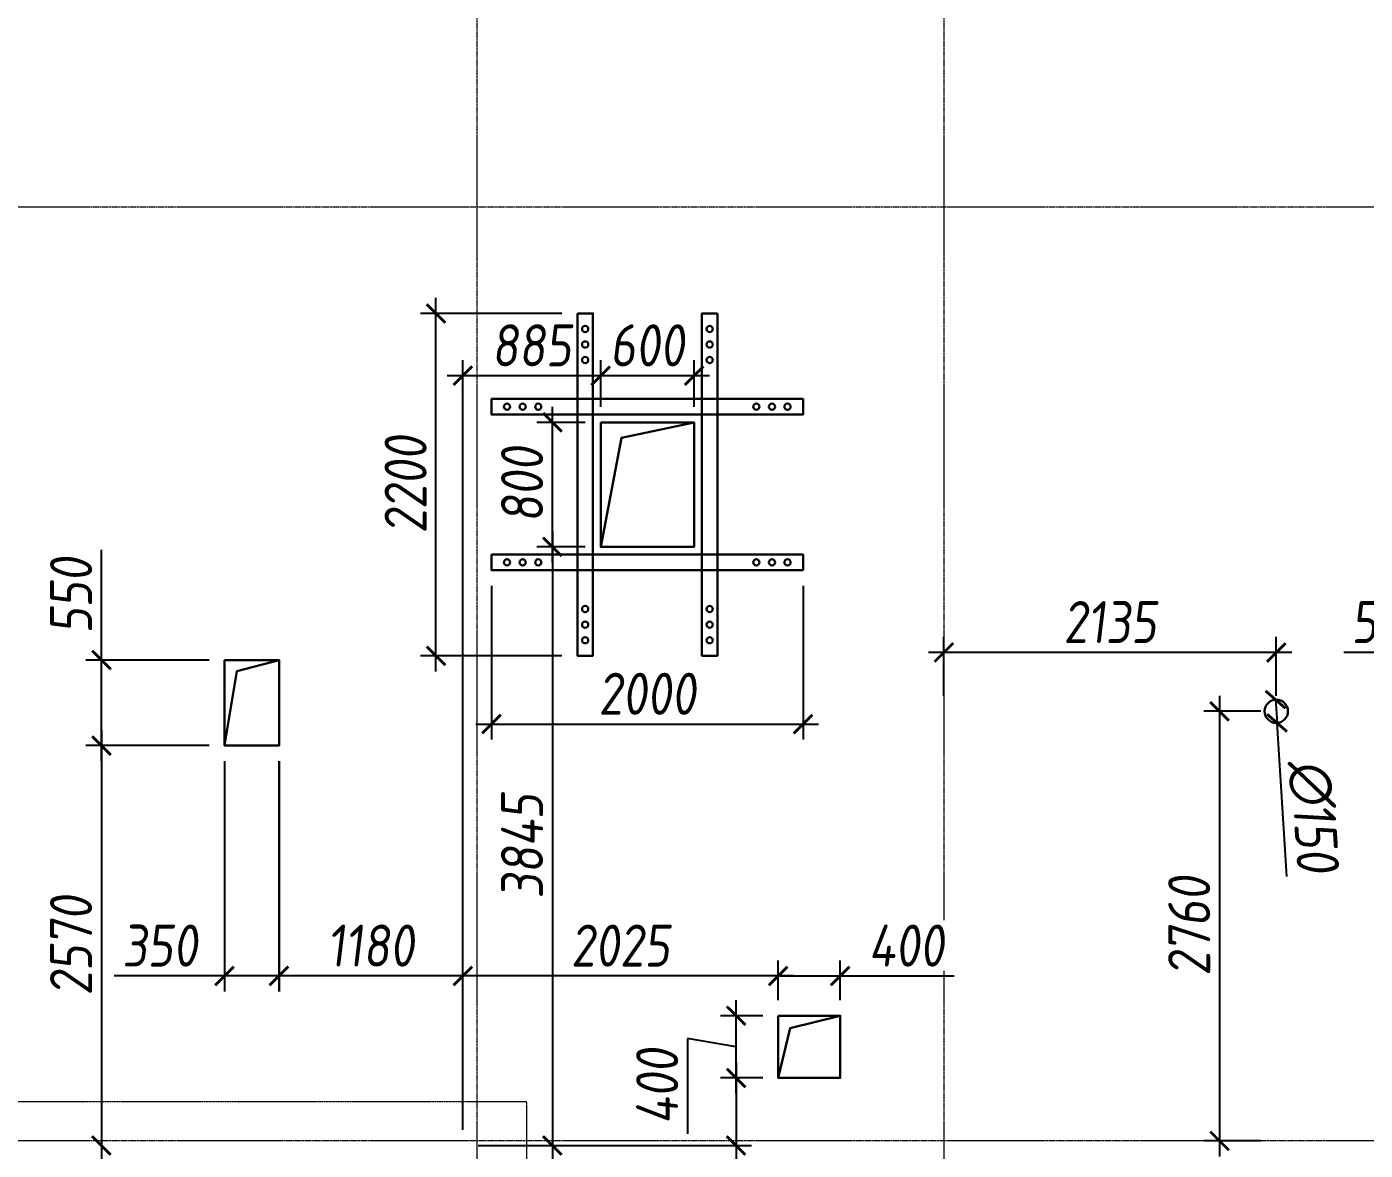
# Model space of a CAD drawing. Header units: millimetres. Extents: x -233751 to 529254, y -907864 to 285890.
# Drawn here: x 464233 to 472832, y -93459 to -86240 of the extents above; entities that cross this region are included whole.
import ezdxf

# ---------------------------------------------------------------- set-up
doc = ezdxf.new("R2010")
doc.units = ezdxf.units.MM
doc.linetypes.add('ADSK_Штриховая_ш2 п1', pattern=[3, 2, -1])
doc.linetypes.add('осевая', pattern=[2, 1.25, -0.25, 0.25, -0.25])
doc.layers.get('0').update_dxf_attribs({"lineweight": 30})
doc.layers.get('Defpoints').update_dxf_attribs({"lineweight": 0})
for name, color, linetype, lineweight in [('КР_Металл', 3, 'Continuous', 30), ('КР_Новые отверстия', 5, 'Continuous', 30), ('КР_Оси', 7, 'Continuous', 5), ('КР_Размеры отверстия', 7, 'Continuous', 5), ('КР_Размеры усиление', 1, 'Continuous', 5), ('КР_Тонкая', 250, 'Continuous', 0)]:
    doc.layers.add(name, color=color, linetype=linetype, lineweight=lineweight)
doc.styles.add('ISOCPEUR', font='isocpeur.ttf', dxfattribs={"width": 0.85, "oblique": 7})
doc.dimstyles.new('R_100', dxfattribs={"dimtxt": 270, "dimasz": 120, "dimexe": 100, "dimexo": 100, "dimgap": 60, "dimtad": 1, "dimdec": 0, "dimrnd": 5, "dimzin": 0, "dimdsep": 46, "dimtxsty": 'ISOCPEUR', "dimblk": 'ARCHTICK', "dimcen": 0, "dimdle": 100, "dimclrd": 256, "dimclre": 256, "dimclrt": 256, "dimadec": 0, "dimazin": 0, "dimtfac": 2, "dimtdec": 0, "dimtmove": 0, "dimatfit": 3, "dimfxl": 1, "dimtvp": 3, "dimtfill": 1, "dimtolj": 1, "dimtzin": 0, "dimarcsym": 0})

# ---------------------------------------------------------------- blocks, each defined once
blk = doc.blocks.new('*U1977')
at = {"color": 0, "linetype": 'ByBlock', "lineweight": -2, "ltscale": 10}
blk.add_line((0, 0), (-71486.9, 0), dxfattribs=at)
blk = doc.blocks.new('*U1978')
at = {"color": 0, "linetype": 'ByBlock', "lineweight": -2, "ltscale": 10}
blk.add_line((0, 0), (-71486.9, 0), dxfattribs=at)
blk = doc.blocks.new('*U1986')
at = {"color": 0, "linetype": 'ByBlock', "lineweight": -2, "ltscale": 10}
blk.add_line((0, 0), (0, -53277.8), dxfattribs=at)
blk = doc.blocks.new('*U1987')
at = {"color": 0, "linetype": 'ByBlock', "lineweight": -2, "ltscale": 10}
blk.add_line((0, 0), (0, -53277.8), dxfattribs=at)
blk = doc.blocks.new('_ArchTick')
at = {"color": 0, "linetype": 'ByBlock', "const_width": 0.15}
blk.add_lwpolyline([(-0.5, -0.5), (0.5, 0.5)], dxfattribs=at)
blk = doc.blocks.new('*D344')
at = {"layer": 'Defpoints', "color": 0, "transparency": 16777216}
for p in [(465503.8, -90859.6), (464712.5, -93429.3), (464712.5, -93429.3)]:
    blk.add_point(p, dxfattribs=at)
at = {"layer": 'КР_Размеры отверстия', "lineweight": -2, "transparency": 16777216}
for p, q in [((464712.5, -90759.6), (464712.5, -93529.3)), ((465403.8, -90859.6), (464612.5, -90859.6))]:
    blk.add_line(p, q, dxfattribs=at)
at = {"layer": 'КР_Размеры отверстия', "lineweight": -2, "transparency": 16777216, "xscale": 120, "yscale": 120, "zscale": 120}
for p, rotation in [((464712.5, -90859.6), 90), ((464712.5, -93429.3), 270)]:
    blk.add_blockref('_ArchTick', p, dxfattribs=dict(at, rotation=rotation))
at = {"layer": 'КР_Размеры отверстия', "lineweight": 5, "transparency": 16777216, "insert": (464517.5, -92144.5), "char_height": 270, "attachment_point": 5, "rotation": 90, "style": 'ISOCPEUR', "bg_fill": 3, "box_fill_scale": 1.1, "bg_fill_color": 256, "bg_fill_true_color": 13158600, "bg_fill_transparency": 0}
blk.add_mtext('\\A1;2570', dxfattribs=at)
blk = doc.blocks.new('*D345')
at = {"layer": 'Defpoints', "color": 0, "transparency": 16777216}
for p in [(464712.5, -90309.6), (465503.8, -90309.6), (465503.8, -90859.6)]:
    blk.add_point(p, dxfattribs=at)
at = {"layer": 'КР_Размеры отверстия', "lineweight": -2, "transparency": 16777216}
for p, q in [((464712.5, -90309.6), (464712.5, -89600.4)), ((465403.8, -90309.6), (464612.5, -90309.6)), ((464712.5, -90959.6), (464712.5, -90309.6)), ((465403.8, -90859.6), (464612.5, -90859.6))]:
    blk.add_line(p, q, dxfattribs=at)
at = {"layer": 'КР_Размеры отверстия', "lineweight": -2, "transparency": 16777216, "xscale": 120, "yscale": 120, "zscale": 120}
for p, rotation in [((464712.5, -90309.6), 90), ((464712.5, -90859.6), 270)]:
    blk.add_blockref('_ArchTick', p, dxfattribs=dict(at, rotation=rotation))
at = {"layer": 'КР_Размеры отверстия', "lineweight": 5, "transparency": 16777216, "insert": (464517.5, -89895), "char_height": 270, "attachment_point": 5, "rotation": 90, "style": 'ISOCPEUR', "bg_fill": 3, "box_fill_scale": 1.1, "bg_fill_color": 256, "bg_fill_true_color": 13158600, "bg_fill_transparency": 0}
blk.add_mtext('\\A1;550', dxfattribs=at)
blk = doc.blocks.new('*D346')
at = {"layer": 'Defpoints', "color": 0, "transparency": 16777216}
for p in [(467920.3, -89582.2), (467034.1, -93429.3), (467610.2, -93429.3)]:
    blk.add_point(p, dxfattribs=at)
at = {"layer": 'КР_Размеры отверстия', "lineweight": -2, "transparency": 16777216}
for p, q in [((467610.2, -89482.2), (467610.2, -93529.3)), ((467820.3, -89582.2), (467510.2, -89582.2)), ((467134.1, -93429.3), (467710.2, -93429.3))]:
    blk.add_line(p, q, dxfattribs=at)
at = {"layer": 'КР_Размеры отверстия', "lineweight": -2, "transparency": 16777216, "xscale": 120, "yscale": 120, "zscale": 120}
for p, rotation in [((467610.2, -89582.2), 90), ((467610.2, -93429.3), 270)]:
    blk.add_blockref('_ArchTick', p, dxfattribs=dict(at, rotation=rotation))
at = {"layer": 'КР_Размеры отверстия', "lineweight": 5, "transparency": 16777216, "insert": (467415.2, -91505.8), "char_height": 270, "attachment_point": 5, "rotation": 90, "style": 'ISOCPEUR', "bg_fill": 3, "box_fill_scale": 1.1, "bg_fill_color": 256, "bg_fill_true_color": 13158600, "bg_fill_transparency": 0}
blk.add_mtext('\\A1;3845', dxfattribs=at)
blk = doc.blocks.new('*D347')
at = {"layer": 'Defpoints', "color": 0, "transparency": 16777216}
for p in [(467610.2, -88782.2), (467920.3, -88782.2), (467920.3, -89582.2)]:
    blk.add_point(p, dxfattribs=at)
at = {"layer": 'КР_Размеры отверстия', "lineweight": -2, "transparency": 16777216}
for p, q in [((467610.2, -89682.2), (467610.2, -88682.2)), ((467820.3, -88782.2), (467510.2, -88782.2)), ((467820.3, -89582.2), (467510.2, -89582.2))]:
    blk.add_line(p, q, dxfattribs=at)
at = {"layer": 'КР_Размеры отверстия', "lineweight": -2, "transparency": 16777216, "xscale": 120, "yscale": 120, "zscale": 120}
for p, rotation in [((467610.2, -88782.2), 90), ((467610.2, -89582.2), 270)]:
    blk.add_blockref('_ArchTick', p, dxfattribs=dict(at, rotation=rotation))
at = {"layer": 'КР_Размеры отверстия', "lineweight": 5, "transparency": 16777216, "insert": (467415.2, -89182.2), "char_height": 270, "attachment_point": 5, "rotation": 90, "style": 'ISOCPEUR', "bg_fill": 3, "box_fill_scale": 1.1, "bg_fill_color": 256, "bg_fill_true_color": 13158600, "bg_fill_transparency": 0}
blk.add_mtext('\\A1;800', dxfattribs=at)
blk = doc.blocks.new('*D348')
at = {"layer": 'Defpoints', "color": 0, "transparency": 16777216}
for p in [(469061, -92995.1), (467034.1, -93429.3), (468790.1, -93429.3)]:
    blk.add_point(p, dxfattribs=at)
at = {"layer": 'КР_Размеры отверстия', "lineweight": -2, "transparency": 16777216}
for p, q in [((468790.1, -92895.1), (468790.1, -93429.3)), ((468961, -92995.1), (468690.1, -92995.1)), ((467134.1, -93429.3), (468890.1, -93429.3)), ((468790.1, -93429.3), (468790.1, -94161.5))]:
    blk.add_line(p, q, dxfattribs=at)
at = {"layer": 'КР_Размеры отверстия', "lineweight": -2, "transparency": 16777216, "xscale": 120, "yscale": 120, "zscale": 120}
for p, rotation in [((468790.1, -92995.1), 90), ((468790.1, -93429.3), 270)]:
    blk.add_blockref('_ArchTick', p, dxfattribs=dict(at, rotation=rotation))
at = {"layer": 'КР_Размеры отверстия', "lineweight": 5, "transparency": 16777216, "insert": (468595.1, -93855.4), "char_height": 270, "attachment_point": 5, "rotation": 90, "style": 'ISOCPEUR', "bg_fill": 3, "box_fill_scale": 1.1, "bg_fill_color": 256, "bg_fill_true_color": 13158600, "bg_fill_transparency": 0}
blk.add_mtext('\\A1;435', dxfattribs=at)
blk = doc.blocks.new('*D349')
at = {"layer": 'Defpoints', "color": 0, "transparency": 16777216}
for p in [(468790.1, -92595.1), (469061, -92595.1), (469061, -92995.1)]:
    blk.add_point(p, dxfattribs=at)
at = {"layer": 'КР_Размеры отверстия', "lineweight": -2, "transparency": 16777216}
for p, q in [((468790.1, -93095.1), (468790.1, -92495.1)), ((468961, -92595.1), (468690.1, -92595.1)), ((468790.1, -92795.1), (468478.2, -92742.2)), ((468478.2, -92742.2), (468478.2, -93354.4)), ((468961, -92995.1), (468690.1, -92995.1))]:
    blk.add_line(p, q, dxfattribs=at)
at = {"layer": 'КР_Размеры отверстия', "lineweight": -2, "transparency": 16777216, "xscale": 120, "yscale": 120, "zscale": 120}
for p, rotation in [((468790.1, -92595.1), 90), ((468790.1, -92995.1), 270)]:
    blk.add_blockref('_ArchTick', p, dxfattribs=dict(at, rotation=rotation))
at = {"layer": 'КР_Размеры отверстия', "lineweight": 5, "transparency": 16777216, "insert": (468283.2, -93048.3), "char_height": 270, "attachment_point": 5, "rotation": 90, "style": 'ISOCPEUR', "bg_fill": 3, "box_fill_scale": 1.1, "bg_fill_color": 256, "bg_fill_true_color": 13158600, "bg_fill_transparency": 0}
blk.add_mtext('\\A1;400', dxfattribs=at)
blk = doc.blocks.new('*D350')
at = {"layer": 'Defpoints', "color": 0, "transparency": 16777216}
for p in [(469061, -92339.5), (469061, -92595.1), (469459.2, -92595.1)]:
    blk.add_point(p, dxfattribs=at)
at = {"layer": 'КР_Размеры отверстия', "lineweight": -2, "transparency": 16777216}
for p, q in [((469061, -92495.1), (469061, -92239.5)), ((469459.2, -92495.1), (469459.2, -92239.5)), ((469061, -92339.5), (469559.2, -92339.5)), ((469459.2, -92339.5), (470191.4, -92339.5))]:
    blk.add_line(p, q, dxfattribs=at)
at = {"layer": 'КР_Размеры отверстия', "lineweight": -2, "transparency": 16777216, "xscale": 120, "yscale": 120, "zscale": 120, "rotation": 180}
blk.add_blockref('_ArchTick', (469061, -92339.5), dxfattribs=at)
at = {"layer": 'КР_Размеры отверстия', "lineweight": -2, "transparency": 16777216, "xscale": 120, "yscale": 120, "zscale": 120}
blk.add_blockref('_ArchTick', (469459.2, -92339.5), dxfattribs=at)
at = {"layer": 'КР_Размеры отверстия', "lineweight": 5, "transparency": 16777216, "insert": (469885.3, -92144.5), "char_height": 270, "attachment_point": 5, "style": 'ISOCPEUR', "bg_fill": 3, "box_fill_scale": 1.1, "bg_fill_color": 256, "bg_fill_true_color": 13158600, "bg_fill_transparency": 0}
blk.add_mtext('\\A1;400', dxfattribs=at)
blk = doc.blocks.new('*D351')
at = {"layer": 'Defpoints', "color": 0, "transparency": 16777216}
for p in [(467034.1, -92339.5), (469061, -92595.1), (467034.1, -93429.3)]:
    blk.add_point(p, dxfattribs=at)
at = {"layer": 'КР_Размеры отверстия', "lineweight": -2, "transparency": 16777216}
for p, q in [((467034.1, -93329.3), (467034.1, -92239.5)), ((469061, -92495.1), (469061, -92239.5)), ((469161, -92339.5), (466934.1, -92339.5))]:
    blk.add_line(p, q, dxfattribs=at)
at = {"layer": 'КР_Размеры отверстия', "lineweight": -2, "transparency": 16777216, "xscale": 120, "yscale": 120, "zscale": 120, "rotation": 180}
blk.add_blockref('_ArchTick', (467034.1, -92339.5), dxfattribs=at)
at = {"layer": 'КР_Размеры отверстия', "lineweight": -2, "transparency": 16777216, "xscale": 120, "yscale": 120, "zscale": 120}
blk.add_blockref('_ArchTick', (469061, -92339.5), dxfattribs=at)
at = {"layer": 'КР_Размеры отверстия', "lineweight": 5, "transparency": 16777216, "insert": (468047.6, -92144.5), "char_height": 270, "attachment_point": 5, "style": 'ISOCPEUR', "bg_fill": 3, "box_fill_scale": 1.1, "bg_fill_color": 256, "bg_fill_true_color": 13158600, "bg_fill_transparency": 0}
blk.add_mtext('\\A1;2025', dxfattribs=at)
blk = doc.blocks.new('*D352')
at = {"layer": 'Defpoints', "color": 0, "transparency": 16777216}
for p in [(465853.8, -90859.6), (465853.8, -92339.5), (467034.1, -93429.3)]:
    blk.add_point(p, dxfattribs=at)
at = {"layer": 'КР_Размеры отверстия', "lineweight": -2, "transparency": 16777216}
for p, q in [((465853.8, -90959.6), (465853.8, -92439.5)), ((467034.1, -93329.3), (467034.1, -92239.5)), ((467134.1, -92339.5), (465753.8, -92339.5))]:
    blk.add_line(p, q, dxfattribs=at)
at = {"layer": 'КР_Размеры отверстия', "lineweight": -2, "transparency": 16777216, "xscale": 120, "yscale": 120, "zscale": 120, "rotation": 180}
blk.add_blockref('_ArchTick', (465853.8, -92339.5), dxfattribs=at)
at = {"layer": 'КР_Размеры отверстия', "lineweight": -2, "transparency": 16777216, "xscale": 120, "yscale": 120, "zscale": 120}
blk.add_blockref('_ArchTick', (467034.1, -92339.5), dxfattribs=at)
at = {"layer": 'КР_Размеры отверстия', "lineweight": 5, "transparency": 16777216, "insert": (466443.9, -92144.5), "char_height": 270, "attachment_point": 5, "style": 'ISOCPEUR', "bg_fill": 3, "box_fill_scale": 1.1, "bg_fill_color": 256, "bg_fill_true_color": 13158600, "bg_fill_transparency": 0}
blk.add_mtext('\\A1;1180', dxfattribs=at)
blk = doc.blocks.new('*D353')
at = {"layer": 'Defpoints', "color": 0, "transparency": 16777216}
for p in [(465503.8, -90859.6), (465851.8, -90859.6), (465503.8, -92339.5)]:
    blk.add_point(p, dxfattribs=at)
at = {"layer": 'КР_Размеры отверстия', "lineweight": -2, "transparency": 16777216}
for p, q in [((465503.8, -90959.6), (465503.8, -92439.5)), ((465851.8, -90959.6), (465851.8, -92439.5)), ((465503.8, -92339.5), (464794.6, -92339.5)), ((465951.8, -92339.5), (465503.8, -92339.5))]:
    blk.add_line(p, q, dxfattribs=at)
at = {"layer": 'КР_Размеры отверстия', "lineweight": -2, "transparency": 16777216, "xscale": 120, "yscale": 120, "zscale": 120, "rotation": 180}
blk.add_blockref('_ArchTick', (465503.8, -92339.5), dxfattribs=at)
at = {"layer": 'КР_Размеры отверстия', "lineweight": -2, "transparency": 16777216, "xscale": 120, "yscale": 120, "zscale": 120}
blk.add_blockref('_ArchTick', (465851.8, -92339.5), dxfattribs=at)
at = {"layer": 'КР_Размеры отверстия', "lineweight": 5, "transparency": 16777216, "insert": (465089.2, -92144.5), "char_height": 270, "attachment_point": 5, "style": 'ISOCPEUR', "bg_fill": 3, "box_fill_scale": 1.1, "bg_fill_color": 256, "bg_fill_true_color": 13158600, "bg_fill_transparency": 0}
blk.add_mtext('\\A1;350', dxfattribs=at)
blk = doc.blocks.new('*D354')
at = {"layer": 'Defpoints', "color": 0, "transparency": 16777216}
for p in [(467920.3, -88782.2), (468520.3, -88782.2)]:
    blk.add_point(p, dxfattribs=at)
at = {"layer": 'КР_Размеры отверстия', "lineweight": -2, "transparency": 16777216}
for p, q in [((467920.3, -88682.2), (467920.3, -88382.6)), ((468520.3, -88682.2), (468520.3, -88382.6)), ((468620.3, -88482.6), (467820.3, -88482.6))]:
    blk.add_line(p, q, dxfattribs=at)
at = {"layer": 'КР_Размеры отверстия', "lineweight": -2, "transparency": 16777216, "xscale": 120, "yscale": 120, "zscale": 120, "rotation": 180}
blk.add_blockref('_ArchTick', (467920.3, -88482.6), dxfattribs=at)
at = {"layer": 'КР_Размеры отверстия', "lineweight": -2, "transparency": 16777216, "xscale": 120, "yscale": 120, "zscale": 120}
blk.add_blockref('_ArchTick', (468520.3, -88482.6), dxfattribs=at)
at = {"layer": 'КР_Размеры отверстия', "lineweight": 5, "transparency": 16777216, "insert": (468220.3, -88287.6), "char_height": 270, "attachment_point": 5, "style": 'ISOCPEUR', "bg_fill": 3, "box_fill_scale": 1.1, "bg_fill_color": 256, "bg_fill_true_color": 13158600, "bg_fill_transparency": 0}
blk.add_mtext('\\A1;600', dxfattribs=at)
at = {"layer": 'Defpoints', "color": 0, "transparency": 16777216}
blk.add_point((467920.3, -88482.6), dxfattribs=at)
blk = doc.blocks.new('*D355')
at = {"layer": 'Defpoints', "color": 0, "transparency": 16777216}
for p in [(467034.1, -88482.6), (467920.3, -88782.2), (467034.1, -92339.5)]:
    blk.add_point(p, dxfattribs=at)
at = {"layer": 'КР_Размеры отверстия', "lineweight": -2, "transparency": 16777216}
for p, q in [((467034.1, -92239.5), (467034.1, -88382.6)), ((467920.3, -88682.2), (467920.3, -88382.6)), ((468020.3, -88482.6), (466934.1, -88482.6))]:
    blk.add_line(p, q, dxfattribs=at)
at = {"layer": 'КР_Размеры отверстия', "lineweight": -2, "transparency": 16777216, "xscale": 120, "yscale": 120, "zscale": 120, "rotation": 180}
blk.add_blockref('_ArchTick', (467034.1, -88482.6), dxfattribs=at)
at = {"layer": 'КР_Размеры отверстия', "lineweight": -2, "transparency": 16777216, "xscale": 120, "yscale": 120, "zscale": 120}
blk.add_blockref('_ArchTick', (467920.3, -88482.6), dxfattribs=at)
at = {"layer": 'КР_Размеры отверстия', "lineweight": 5, "transparency": 16777216, "insert": (467477.2, -88287.6), "char_height": 270, "attachment_point": 5, "style": 'ISOCPEUR', "bg_fill": 3, "box_fill_scale": 1.1, "bg_fill_color": 256, "bg_fill_true_color": 13158600, "bg_fill_transparency": 0}
blk.add_mtext('\\A1;885', dxfattribs=at)
blk = doc.blocks.new('*D462')
at = {"layer": 'Defpoints', "color": 0, "transparency": 16777216}
for p in [(473403.1, -90260.6), (473403.1, -90624.7), (473952.8, -90624.7)]:
    blk.add_point(p, dxfattribs=at)
at = {"layer": 'КР_Размеры отверстия', "lineweight": -2, "transparency": 16777216}
for p, q in [((473403.1, -90524.7), (473403.1, -90160.6)), ((473952.8, -90524.7), (473952.8, -90160.6)), ((473403.1, -90260.6), (472693.8, -90260.6)), ((474052.8, -90260.6), (473403.1, -90260.6))]:
    blk.add_line(p, q, dxfattribs=at)
at = {"layer": 'КР_Размеры отверстия', "lineweight": -2, "transparency": 16777216, "xscale": 120, "yscale": 120, "zscale": 120, "rotation": 180}
blk.add_blockref('_ArchTick', (473403.1, -90260.6), dxfattribs=at)
at = {"layer": 'КР_Размеры отверстия', "lineweight": -2, "transparency": 16777216, "xscale": 120, "yscale": 120, "zscale": 120}
blk.add_blockref('_ArchTick', (473952.8, -90260.6), dxfattribs=at)
at = {"layer": 'КР_Размеры отверстия', "lineweight": 5, "transparency": 16777216, "insert": (472988.5, -90065.6), "char_height": 270, "attachment_point": 5, "style": 'ISOCPEUR', "bg_fill": 3, "box_fill_scale": 1.1, "bg_fill_color": 256, "bg_fill_true_color": 13158600, "bg_fill_transparency": 0}
blk.add_mtext('\\A1;550', dxfattribs=at)
blk = doc.blocks.new('*D465')
at = {"layer": 'Defpoints', "color": 0, "transparency": 16777216}
for p in [(470125.4, -90260.6), (470125.4, -90638.8), (472260.9, -90638.8)]:
    blk.add_point(p, dxfattribs=at)
at = {"layer": 'КР_Размеры отверстия', "lineweight": -2, "transparency": 16777216}
for p, q in [((470125.4, -90538.8), (470125.4, -90160.6)), ((472260.9, -90538.8), (472260.9, -90160.6)), ((472360.9, -90260.6), (470025.4, -90260.6))]:
    blk.add_line(p, q, dxfattribs=at)
at = {"layer": 'КР_Размеры отверстия', "lineweight": -2, "transparency": 16777216, "xscale": 120, "yscale": 120, "zscale": 120, "rotation": 180}
blk.add_blockref('_ArchTick', (470125.4, -90260.6), dxfattribs=at)
at = {"layer": 'КР_Размеры отверстия', "lineweight": -2, "transparency": 16777216, "xscale": 120, "yscale": 120, "zscale": 120}
blk.add_blockref('_ArchTick', (472260.9, -90260.6), dxfattribs=at)
at = {"layer": 'КР_Размеры отверстия', "lineweight": 5, "transparency": 16777216, "insert": (471193.2, -90065.6), "char_height": 270, "attachment_point": 5, "style": 'ISOCPEUR', "bg_fill": 3, "box_fill_scale": 1.1, "bg_fill_color": 256, "bg_fill_true_color": 13158600, "bg_fill_transparency": 0}
blk.add_mtext('\\A1;2135', dxfattribs=at)
blk = doc.blocks.new('*D466')
at = {"layer": 'Defpoints', "color": 0, "transparency": 16777216}
for p in [(472260.9, -90638.8), (471896.3, -93399.3), (472260.9, -93399.3)]:
    blk.add_point(p, dxfattribs=at)
at = {"layer": 'КР_Размеры отверстия', "lineweight": -2, "transparency": 16777216}
for p, q in [((471896.3, -90538.8), (471896.3, -93499.3)), ((472160.9, -90638.8), (471796.3, -90638.8)), ((472160.9, -93399.3), (471796.3, -93399.3))]:
    blk.add_line(p, q, dxfattribs=at)
at = {"layer": 'КР_Размеры отверстия', "lineweight": -2, "transparency": 16777216, "xscale": 120, "yscale": 120, "zscale": 120}
for p, rotation in [((471896.3, -90638.8), 90), ((471896.3, -93399.3), 270)]:
    blk.add_blockref('_ArchTick', p, dxfattribs=dict(at, rotation=rotation))
at = {"layer": 'КР_Размеры отверстия', "lineweight": 5, "transparency": 16777216, "insert": (471701.3, -92019), "char_height": 270, "attachment_point": 5, "rotation": 90, "style": 'ISOCPEUR', "bg_fill": 3, "box_fill_scale": 1.1, "bg_fill_color": 256, "bg_fill_true_color": 13158600, "bg_fill_transparency": 0}
blk.add_mtext('\\A1;2760', dxfattribs=at)
blk = doc.blocks.new('*D467')
at = {"layer": 'Defpoints', "color": 0, "transparency": 16777216}
for p in [(472256.1, -90563.9), (472265.7, -90713.6)]:
    blk.add_point(p, dxfattribs=at)
at = {"layer": 'КР_Размеры отверстия', "lineweight": -2, "transparency": 16777216}
for p in [(472256.1, -90563.9), (472329.3, -91701.4)]:
    blk.add_line(p, (472265.7, -90713.6), dxfattribs=at)
at = {"layer": 'КР_Размеры отверстия', "lineweight": -2, "transparency": 16777216, "xscale": 120, "yscale": 120, "zscale": 120}
for p, rotation in [((472256.1, -90563.9), 273.680430604769), ((472265.7, -90713.6), 93.68043060476904)]:
    blk.add_blockref('_ArchTick', p, dxfattribs=dict(at, rotation=rotation))
at = {"layer": 'КР_Размеры отверстия', "lineweight": 5, "transparency": 16777216, "insert": (472499.8, -91314.8), "char_height": 270, "attachment_point": 5, "rotation": 273.68043, "style": 'ISOCPEUR', "bg_fill": 3, "box_fill_scale": 1.1, "bg_fill_color": 256, "bg_fill_true_color": 13158600, "bg_fill_transparency": 0}
blk.add_mtext('\\A1;∅150', dxfattribs=at)
blk = doc.blocks.new('*D516')
at = {"layer": 'Defpoints', "color": 0, "transparency": 16777216}
for p in [(466862, -88082.2), (467770.3, -88082.2), (467770.3, -90282.2)]:
    blk.add_point(p, dxfattribs=at)
at = {"layer": 'КР_Размеры усиление', "color": 3, "lineweight": -2, "transparency": 16777216}
for p, q in [((466862, -90382.2), (466862, -87982.2)), ((467670.3, -88082.2), (466762, -88082.2)), ((467670.3, -90282.2), (466762, -90282.2))]:
    blk.add_line(p, q, dxfattribs=at)
at = {"layer": 'КР_Размеры усиление', "color": 3, "lineweight": -2, "transparency": 16777216, "xscale": 120, "yscale": 120, "zscale": 120}
for p, rotation in [((466862, -88082.2), 90), ((466862, -90282.2), 270)]:
    blk.add_blockref('_ArchTick', p, dxfattribs=dict(at, rotation=rotation))
at = {"layer": 'КР_Размеры усиление', "color": 3, "transparency": 16777216, "insert": (466667, -89182.2), "char_height": 270, "attachment_point": 5, "rotation": 90, "style": 'ISOCPEUR', "bg_fill": 3, "box_fill_scale": 1.1, "bg_fill_color": 256, "bg_fill_true_color": 13158600, "bg_fill_transparency": 0}
blk.add_mtext('\\A1;2200', dxfattribs=at)
blk = doc.blocks.new('*D515')
at = {"layer": 'Defpoints', "color": 0, "transparency": 16777216}
for p in [(467218.8, -89732.2), (469220.3, -89732.2), (469220.3, -90721.2)]:
    blk.add_point(p, dxfattribs=at)
at = {"layer": 'КР_Размеры усиление', "color": 1, "lineweight": -2, "transparency": 16777216}
for p, q in [((467218.8, -89832.2), (467218.8, -90821.2)), ((469220.3, -89832.2), (469220.3, -90821.2)), ((467118.8, -90721.2), (469320.3, -90721.2))]:
    blk.add_line(p, q, dxfattribs=at)
at = {"layer": 'КР_Размеры усиление', "color": 1, "lineweight": -2, "transparency": 16777216, "xscale": 120, "yscale": 120, "zscale": 120, "rotation": 180}
blk.add_blockref('_ArchTick', (467218.8, -90721.2), dxfattribs=at)
at = {"layer": 'КР_Размеры усиление', "color": 1, "lineweight": -2, "transparency": 16777216, "xscale": 120, "yscale": 120, "zscale": 120}
blk.add_blockref('_ArchTick', (469220.3, -90721.2), dxfattribs=at)
at = {"layer": 'КР_Размеры усиление', "color": 1, "transparency": 16777216, "insert": (468219.6, -90526.2), "char_height": 270, "attachment_point": 5, "style": 'ISOCPEUR', "bg_fill": 3, "box_fill_scale": 1.1, "bg_fill_color": 256, "bg_fill_true_color": 13158600, "bg_fill_transparency": 0}
blk.add_mtext('\\A1;2000', dxfattribs=at)

msp = doc.modelspace()

# ---------------------------------------------------------------- linework, layer by layer
at = {"layer": 'КР_Металл', "color": 1}
for centre in [(468920.3, -88682.2), (469020.3, -88682.2), (469120.3, -88682.2), (468920.3, -89682.2), (469020.3, -89682.2), (469120.3, -89682.2)]:
    msp.add_circle(centre, 20, dxfattribs=at)
at = {"layer": 'КР_Металл'}
for centre in [(468620.3, -89982.2), (468620.3, -90082.2), (468620.3, -90182.2)]:
    msp.add_circle(centre, 20, dxfattribs=at)
at = {"layer": 'КР_Новые отверстия'}
for points in [[(467920.3, -88782.2), (468520.3, -88782.2), (468520.3, -89582.2), (467920.3, -89582.2)], [(465503.8, -90309.6), (465853.8, -90309.6), (465853.8, -90859.6), (465503.8, -90859.6)], [(469061, -92595.1), (469459.2, -92595.1), (469459.2, -92995.1), (469061, -92995.1)]]:
    msp.add_lwpolyline(points, close=True, dxfattribs=at)
for points in [[(467920.3, -89582.2), (468053.3, -88880.7), (468520.3, -88782.2)], [(465503.8, -90859.6), (465582.7, -90381.7), (465853.8, -90309.6)], [(469061, -92995.1), (469137.6, -92674), (469459.2, -92595.1)]]:
    msp.add_lwpolyline(points, dxfattribs=at)
msp.add_circle((472260.9, -90638.8), 75, dxfattribs=at)
at = {"layer": 'КР_Тонкая', "linetype": 'ADSK_Штриховая_ш2 п1'}
msp.add_lwpolyline([(466805.3, -96724.6), (466924.2, -96724.6), (467445.3, -96724.6), (467445.3, -93149.3), (461375.4, -93149.3), (461375.4, -92174.3), (460984.4, -92174.3), (460984.4, -92174.3), (460865.4, -92174.3), (460865.4, -93659.3), (466805.3, -93659.3), (466805.3, -96629.3)], dxfattribs=at)

# ---------------------------------------------------------------- block references
at = {"layer": 'КР_Оси', "linetype": 'осевая'}
for name, p in [('*U1986', (467125.4, -65636.9)), ('*U1987', (470125.4, -65636.9)), ('*U1978', (529253.8, -87399.3)), ('*U1977', (529253.8, -93399.3))]:
    msp.add_blockref(name, p, dxfattribs=at)

# ---------------------------------------------------------------- dimensions: what is measured, and where the dimension line sits
at = {"layer": 'КР_Размеры отверстия', "lineweight": 5}
dim = msp.add_linear_dim(base=(473403.1, -90260.6), p1=(473952.8, -90624.7), p2=(473403.1, -90624.7), dimstyle='R_100', override={"dimpost": '\\X'}, dxfattribs=at)
dim.commit()
dim.dimension.update_dxf_attribs({"geometry": '*D462', "text_midpoint": (472988.5, -90065.6)})

# ---------------------------------------------------------------- next in the draw order: dimensions: what is measured, and where the dimension line sits
for base, p1, p2, picture, middle in [((467610.2, -93429.3), (467920.3, -89582.2), (467034.1, -93429.3), '*D346', (467415.2, -91505.8)), ((464712.5, -93429.3), (465503.8, -90859.6), (464712.5, -93429.3), '*D344', (464517.5, -92144.5))]:
    dim = msp.add_linear_dim(base=base, p1=p1, p2=p2, angle=90, dimstyle='R_100', override={"dimpost": '\\X'}, dxfattribs=at)
    dim.commit()
    dim.dimension.update_dxf_attribs({"geometry": picture, "text_midpoint": middle})
dim = msp.add_linear_dim(base=(470125.4492, -90260.5604), p1=(472260.9255, -90638.7688), p2=(470125.4492, -90638.7688), dimstyle='R_100', override={"dimpost": '\\X'}, dxfattribs=at)
dim.commit()
dim.dimension.update_dxf_attribs({"geometry": '*D465', "text_midpoint": (471193.1873, -90065.5604)})

# ---------------------------------------------------------------- next in the draw order: dimensions: what is measured, and where the dimension line sits
for base, p1, p2, picture, middle in [((467610.2, -88782.2), (467920.3, -89582.2), (467920.3, -88782.2), '*D347', (467415.2, -89182.2)), ((464712.5, -90309.6), (465503.8, -90859.6), (465503.8, -90309.6), '*D345', (464517.5, -89895)), ((471896.2577, -93399.3175), (472260.9255, -90638.7688), (472260.9255, -93399.3175), '*D466', (471701.2577, -92019.0432)), ((468790.1, -93429.3), (469061, -92995.1), (467034.1, -93429.3), '*D348', (468595.1, -93855.4))]:
    dim = msp.add_linear_dim(base=base, p1=p1, p2=p2, angle=90, dimstyle='R_100', override={"dimpost": '\\X'}, dxfattribs=at)
    dim.commit()
    dim.dimension.update_dxf_attribs({"geometry": picture, "text_midpoint": middle})

# ---------------------------------------------------------------- next in the draw order: dimensions: what is measured, and where the dimension line sits
dim = msp.add_linear_dim(base=(467920.3, -88482.6), p1=(468520.3, -88782.2), p2=(467920.3, -88782.2), dimstyle='R_100', override={"dimpost": '\\X'}, dxfattribs=at)
dim.commit()
dim.dimension.update_dxf_attribs({"geometry": '*D354', "text_midpoint": (468220.3, -88287.6)})
dim = msp.add_diameter_dim_2p(p1=(472256.1, -90563.9), p2=(472265.7, -90713.6), dimstyle='R_100', override={"dimpost": '\\X'}, dxfattribs=at)
dim.commit()
dim.dimension.update_dxf_attribs({"geometry": '*D467', "text_midpoint": (472499.8, -91314.8)})
dim = msp.add_linear_dim(base=(468790.1, -92595.1), p1=(469061, -92995.1), p2=(469061, -92595.1), angle=90, dimstyle='R_100', override={"dimpost": '\\X', "dimtmove": 1}, dxfattribs=at)
dim.commit()
dim.dimension.update_dxf_attribs({"geometry": '*D349', "text_midpoint": (468478.2, -92802.2), "dimtype": 160})

# ---------------------------------------------------------------- next in the draw order: linework, layer by layer
at = {"layer": 'КР_Металл'}
msp.add_lwpolyline([(468670.3, -88082.2), (468570.3, -88082.2), (468570.3, -90282.2), (468670.3, -90282.2)], close=True, dxfattribs=at)
for centre in [(468620.3, -88182.2), (468620.3, -88282.2), (468620.3, -88382.2)]:
    msp.add_circle(centre, 20, dxfattribs=at)

# ---------------------------------------------------------------- next in the draw order: dimensions: what is measured, and where the dimension line sits
at = {"layer": 'КР_Размеры отверстия', "lineweight": 5}
dim = msp.add_linear_dim(base=(469061, -92339.5), p1=(469459.2, -92595.1), p2=(469061, -92595.1), dimstyle='R_100', override={"dimpost": '\\X'}, dxfattribs=at)
dim.commit()
dim.dimension.update_dxf_attribs({"geometry": '*D350', "text_midpoint": (469885.3, -92339.5), "dimtype": 160})

# ---------------------------------------------------------------- next in the draw order: dimensions: what is measured, and where the dimension line sits
dim = msp.add_linear_dim(base=(467034.1, -92339.5), p1=(469061, -92595.1), p2=(467034.1, -93429.3), dimstyle='R_100', override={"dimpost": '\\X'}, dxfattribs=at)
dim.commit()
dim.dimension.update_dxf_attribs({"geometry": '*D351', "text_midpoint": (468047.6, -92144.5)})

# ---------------------------------------------------------------- next in the draw order: dimensions: what is measured, and where the dimension line sits
dim = msp.add_linear_dim(base=(465853.8, -92339.5), p1=(467034.1, -93429.3), p2=(465853.8, -90859.6), dimstyle='R_100', override={"dimpost": '\\X'}, dxfattribs=at)
dim.commit()
dim.dimension.update_dxf_attribs({"geometry": '*D352', "text_midpoint": (466443.9, -92144.5)})

# ---------------------------------------------------------------- next in the draw order: dimensions: what is measured, and where the dimension line sits
for base, p1, p2, picture, middle in [((467034.1, -88482.6), (467920.3, -88782.2), (467034.1, -92339.5), '*D355', (467477.2, -88287.6)), ((465503.8, -92339.5), (465851.8, -90859.6), (465503.8, -90859.6), '*D353', (465089.2, -92144.5))]:
    dim = msp.add_linear_dim(base=base, p1=p1, p2=p2, dimstyle='R_100', override={"dimpost": '\\X'}, dxfattribs=at)
    dim.commit()
    dim.dimension.update_dxf_attribs({"geometry": picture, "text_midpoint": middle})

# ---------------------------------------------------------------- next in the draw order: linework, layer by layer
at = {"layer": 'КР_Металл'}
msp.add_lwpolyline([(467770.3, -88082.2), (467870.3, -88082.2), (467870.3, -90282.2), (467770.3, -90282.2)], close=True, dxfattribs=at)
at = {"layer": 'КР_Металл', "color": 1}
for points in [[(469220.3, -88632.2), (469220.3, -88732.2), (467218.8, -88732.2), (467218.8, -88632.2)], [(469220.3, -89732.2), (469220.3, -89632.2), (467218.8, -89632.2), (467218.8, -89732.2)]]:
    msp.add_lwpolyline(points, close=True, dxfattribs=at)
at = {"layer": 'КР_Металл'}
for centre in [(467820.3, -88182.2), (467820.3, -88282.2), (467820.3, -88382.2), (467820.3, -89982.2), (467820.3, -90082.2), (467820.3, -90182.2)]:
    msp.add_circle(centre, 20, dxfattribs=at)
at = {"layer": 'КР_Металл', "color": 1}
for centre in [(467318.8, -88682.2), (467418.8, -88682.2), (467518.8, -88682.2), (467318.8, -89682.2), (467418.8, -89682.2), (467518.8, -89682.2)]:
    msp.add_circle(centre, 20, dxfattribs=at)

# ---------------------------------------------------------------- next in the draw order: dimensions: what is measured, and where the dimension line sits
at = {"layer": 'КР_Размеры усиление'}
dim = msp.add_linear_dim(base=(466862, -88082.2), p1=(467770.3, -90282.2), p2=(467770.3, -88082.2), angle=90, dimstyle='R_100', override={"dimpost": '\\X', "dimclrd": 3, "dimclre": 3, "dimclrt": 3, "dimtmove": 1}, dxfattribs=at)
dim.commit()
dim.dimension.update_dxf_attribs({"geometry": '*D516', "text_midpoint": (466667, -89182.2)})

# ---------------------------------------------------------------- next in the draw order: dimensions: what is measured, and where the dimension line sits
dim = msp.add_linear_dim(base=(469220.328, -90721.2241), p1=(467218.8438, -89732.199), p2=(469220.328, -89732.199), dimstyle='R_100', override={"dimpost": '\\X', "dimclrd": 1, "dimclre": 1, "dimclrt": 1, "dimtmove": 1}, dxfattribs=at)
dim.commit()
dim.dimension.update_dxf_attribs({"geometry": '*D515', "text_midpoint": (468219.5859, -90526.2241)})

doc.saveas('drawing.dxf')
